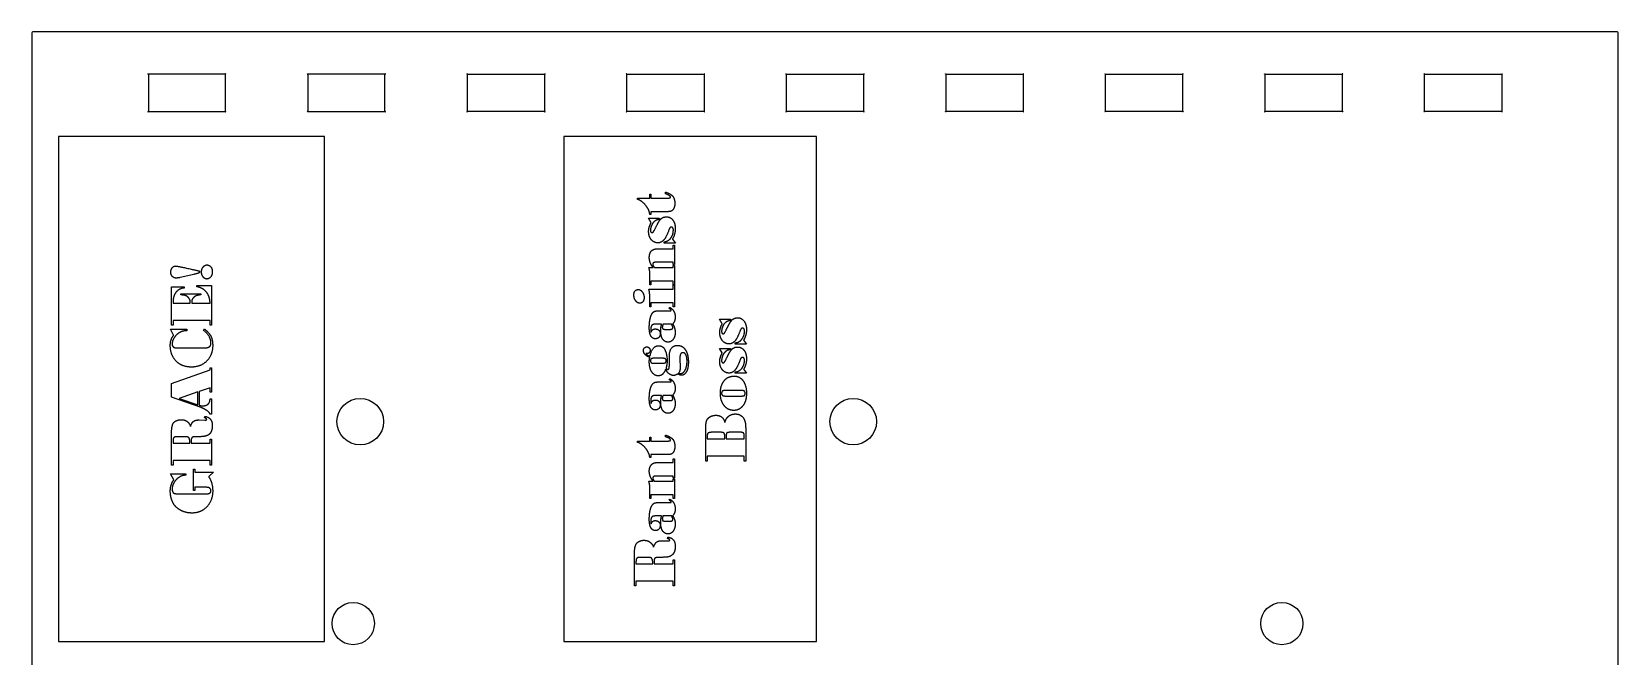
# Model space of a CAD drawing. Header units: millimetres. Extents: x 10 to 778, y 22 to 238.
# Drawn here: x 375 to 494.3, y 190.9 to 237.9 of the extents above; entities that cross this region are included whole.
import ezdxf

# ---------------------------------------------------------------- set-up
doc = ezdxf.new("R2010")
doc.units = ezdxf.units.MM
doc.layers.get('0').update_dxf_attribs({"linetype": 'CONTINUOUS'})

msp = doc.modelspace()

# ---------------------------------------------------------------- linework, layer by layer
for p, q in [((421.47, 225.37), (421.47, 225.67)), ((421.47, 225.67), (421.55, 225.67)), ((421.55, 225.67), (421.55, 225.37)), ((422.64, 225.7), (422.66, 225.82)), ((420.55, 225.27), (420.55, 225.37)), ((420.55, 225.37), (421.47, 225.37)), ((421.55, 225.37), (422.77, 225.37)), ((421.57, 223.52), (421.36, 223.86)), ((421.36, 223.86), (422.18, 223.86)), ((421.55, 224.13), (421.47, 224.13)), ((422.86, 224.35), (421.55, 224.35)), ((421.55, 224.35), (421.55, 224.13)), ((422.18, 223.86), (422.18, 223.77)), ((422.54, 221.98), (422.54, 222.08)), ((423.4, 221.98), (422.54, 221.98)), ((423.17, 222.28), (423.4, 221.98)), ((422.03, 221.55), (423.23, 221.55)), ((423.23, 221.55), (423.23, 221.83)), ((423.23, 221.83), (423.32, 221.83)), ((423.32, 221.83), (423.32, 220.38)), ((387.16, 219.63), (386.14, 219.39)), ((421.4, 220.15), (421.71, 220.15)), ((421.47, 218.85), (421.47, 219.7)), ((421.82, 220.15), (423.23, 220.15)), ((423.23, 220.54), (421.92, 220.54)), ((423.23, 220.38), (423.23, 220.54)), ((423.32, 220.38), (423.23, 220.38)), ((423.23, 220.15), (423.23, 220.3)), ((423.23, 220.3), (423.32, 220.3)), ((423.32, 220.3), (423.32, 218.85)), ((385.5, 215.81), (385.5, 218.7)), ((385.5, 218.7), (386.44, 218.7)), ((386.44, 218.7), (386.44, 218.6)), ((387.39, 218.7), (387.39, 218.8)), ((387.39, 218.8), (388.5, 218.8)), ((388.5, 218.8), (388.5, 215.81)), ((421.4, 218.51), (423.23, 218.51)), ((421.55, 218.85), (421.47, 218.85)), ((423.23, 219.13), (421.55, 219.13)), ((421.55, 219.13), (421.55, 218.85)), ((423.23, 218.85), (423.23, 219.13)), ((423.32, 218.85), (423.23, 218.85)), ((423.23, 218.51), (423.23, 218.81)), ((423.23, 218.81), (423.32, 218.81)), ((423.32, 218.81), (423.32, 217.19)), ((385.61, 217.51), (385.61, 217.46)), ((385.61, 217.46), (386.9, 217.46)), ((386.2, 218.08), (386.2, 218.17)), ((386.2, 218.17), (387.69, 218.17)), ((386.9, 217.46), (386.9, 217.55)), ((387.01, 217.55), (387.01, 217.46)), ((387.01, 217.46), (388.39, 217.46)), ((387.69, 218.17), (387.69, 218.08)), ((421.47, 217.19), (421.47, 217.94)), ((423.23, 217.49), (421.55, 217.49)), ((421.55, 217.49), (421.55, 217.19)), ((423.23, 217.19), (423.23, 217.49)), ((388.39, 216.15), (385.61, 216.15)), ((385.61, 216.15), (385.61, 215.81)), ((388.39, 215.81), (388.39, 216.15)), ((421.55, 217.19), (421.47, 217.19)), ((422.12, 216.89), (422.97, 216.89)), ((422.93, 217.06), (422.97, 217.14)), ((423.32, 217.19), (423.23, 217.19)), ((426.92, 215.91), (426.71, 216.26)), ((426.71, 216.26), (427.53, 216.26)), ((427.53, 216.26), (427.53, 216.16)), ((385.65, 215.04), (385.41, 215.5)), ((385.41, 215.5), (386.65, 215.5)), ((385.61, 215.81), (385.5, 215.81)), ((386.65, 215.5), (386.65, 215.39)), ((387.9, 215.41), (387.97, 215.51)), ((388.5, 215.81), (388.39, 215.81)), ((422.36, 215.88), (421.92, 215.88)), ((423.11, 215.88), (422.46, 215.88)), ((422.6, 215.49), (423.01, 215.49)), ((385.99, 214.1), (387.97, 214.1)), ((421.19, 213.68), (421.18, 213.67)), ((426.92, 213.72), (426.71, 214.06)), ((426.71, 214.06), (427.53, 214.06)), ((427.53, 214.06), (427.53, 213.97)), ((427.89, 214.38), (427.89, 214.48)), ((428.75, 214.38), (427.89, 214.38)), ((428.52, 214.67), (428.75, 214.38)), ((385.5, 211.42), (388.39, 212.43)), ((388.39, 212.43), (388.39, 212.59)), ((388.39, 212.59), (388.5, 212.59)), ((388.5, 212.59), (388.5, 210.76)), ((422.48, 213.31), (421.73, 213.31)), ((421.73, 212.94), (422.48, 212.94)), ((422.94, 213.22), (422.94, 213.44)), ((422.94, 212.96), (422.94, 213.22)), ((422.94, 212.79), (422.94, 212.96)), ((423.73, 213.24), (423.76, 212.66)), ((428.52, 212.48), (428.75, 212.18)), ((385.5, 210.39), (385.5, 211.42)), ((422.12, 211.53), (422.97, 211.53)), ((422.93, 211.7), (422.97, 211.78)), ((427.89, 212.18), (427.89, 212.28)), ((428.75, 212.18), (427.89, 212.18)), ((387.72, 209.6), (385.5, 210.39)), ((387.47, 210.78), (386.08, 210.29)), ((386.08, 210.29), (386.08, 210.28)), ((386.08, 210.28), (387.47, 209.8)), ((387.47, 209.8), (387.47, 210.78)), ((388.39, 211.09), (387.58, 210.81)), ((387.58, 210.81), (387.58, 209.77)), ((388.39, 210.76), (388.39, 211.09)), ((388.5, 210.76), (388.39, 210.76)), ((388.39, 210.27), (388.5, 210.27)), ((388.5, 210.27), (388.5, 209.11)), ((422.36, 210.52), (421.92, 210.52)), ((423.11, 210.52), (422.46, 210.52)), ((422.6, 210.13), (423.01, 210.13)), ((428.36, 210.89), (427.15, 210.89)), ((427.17, 210.47), (428.36, 210.47)), ((387.97, 208.83), (388, 208.94)), ((388.5, 209.11), (388.39, 209.11)), ((385.5, 205.27), (385.5, 207.76)), ((387.56, 208.67), (388.01, 208.65)), ((425.68, 205.56), (425.68, 208.11)), ((426.8, 207.74), (426.18, 207.74)), ((427.11, 208.48), (427.12, 208.48)), ((428.3, 207.74), (427.5, 207.74)), ((428.68, 208.09), (428.68, 205.56)), ((385.61, 207.08), (385.61, 206.93)), ((385.61, 206.93), (386.87, 206.93)), ((386.55, 207.41), (385.92, 207.41)), ((386.87, 206.93), (386.87, 207)), ((386.97, 206.93), (388.39, 206.93)), ((388.39, 206.93), (388.39, 207.23)), ((388.39, 207.23), (388.5, 207.23)), ((388.5, 207.23), (388.5, 205.27)), ((420.55, 206.98), (420.55, 207.08)), ((420.55, 207.08), (421.47, 207.08)), ((421.47, 207.08), (421.47, 207.38)), ((421.47, 207.38), (421.55, 207.38)), ((421.55, 207.38), (421.55, 207.08)), ((421.55, 207.08), (422.77, 207.08)), ((422.64, 207.41), (422.66, 207.53)), ((425.78, 207.44), (425.78, 207.25)), ((425.78, 207.25), (427.11, 207.25)), ((427.11, 207.25), (427.11, 207.45)), ((427.21, 207.44), (427.21, 207.25)), ((427.21, 207.25), (428.57, 207.25)), ((428.57, 207.25), (428.57, 207.45)), ((385.61, 205.27), (385.5, 205.27)), ((388.39, 205.62), (385.61, 205.62)), ((385.61, 205.62), (385.61, 205.27)), ((388.39, 205.27), (388.39, 205.62)), ((388.5, 205.27), (388.39, 205.27)), ((421.55, 205.84), (421.47, 205.84)), ((422.86, 206.06), (421.55, 206.06)), ((421.55, 206.06), (421.55, 205.84)), ((422.03, 205.46), (423.23, 205.46)), ((423.23, 205.46), (423.23, 205.74)), ((423.23, 205.74), (423.32, 205.74)), ((423.32, 205.74), (423.32, 204.28)), ((425.78, 205.56), (425.68, 205.56)), ((428.57, 205.95), (425.78, 205.95)), ((425.78, 205.95), (425.78, 205.56)), ((428.57, 205.56), (428.57, 205.95)), ((428.68, 205.56), (428.57, 205.56)), ((385.66, 204.16), (385.41, 204.61)), ((385.41, 204.61), (386.58, 204.61)), ((386.58, 204.61), (386.58, 204.51)), ((387.15, 203.37), (387.15, 204.96)), ((387.15, 204.96), (387.25, 204.96)), ((387.25, 204.96), (387.25, 204.74)), ((387.25, 204.74), (388.64, 204.74)), ((388.64, 204.74), (388.29, 204.4)), ((423.23, 204.44), (421.92, 204.44)), ((423.23, 204.28), (423.23, 204.44)), ((423.32, 204.28), (423.23, 204.28)), ((423.23, 204.05), (423.23, 204.21)), ((423.23, 204.21), (423.32, 204.21)), ((423.32, 204.21), (423.32, 202.75)), ((385.97, 203.11), (388.13, 203.11)), ((387.25, 203.37), (387.15, 203.37)), ((388.08, 203.6), (387.25, 203.6)), ((387.25, 203.6), (387.25, 203.37)), ((421.4, 204.05), (421.71, 204.05)), ((421.47, 202.75), (421.47, 203.6)), ((423.23, 203.03), (421.55, 203.03)), ((421.55, 203.03), (421.55, 202.75)), ((421.82, 204.05), (423.23, 204.05)), ((423.23, 202.75), (423.23, 203.03)), ((421.55, 202.75), (421.47, 202.75)), ((422.12, 202.45), (422.97, 202.45)), ((422.93, 202.62), (422.97, 202.7)), ((423.32, 202.75), (423.23, 202.75)), ((422.36, 201.44), (421.92, 201.44)), ((423.11, 201.44), (422.46, 201.44)), ((422.6, 201.05), (423.01, 201.05)), ((422.38, 199.58), (422.84, 199.57)), ((422.79, 199.74), (422.82, 199.85)), ((420.32, 196.18), (420.32, 198.67)), ((421.37, 198.32), (420.74, 198.32)), ((423.22, 197.84), (423.22, 198.14)), ((423.22, 198.14), (423.32, 198.14)), ((423.32, 198.14), (423.32, 196.18)), ((420.43, 197.99), (420.43, 197.84)), ((420.43, 197.84), (421.69, 197.84)), ((421.69, 197.84), (421.69, 197.92)), ((421.8, 197.84), (423.22, 197.84)), ((420.43, 196.18), (420.32, 196.18)), ((423.22, 196.53), (420.43, 196.53)), ((420.43, 196.53), (420.43, 196.18)), ((423.22, 196.18), (423.22, 196.53)), ((423.32, 196.18), (423.22, 196.18))]:
    msp.add_line(p, q)
msp.add_lwpolyline([(494.32, 27.8), (494.32, 231.8), (494.32, 237.8), (494.32, 237.82), (494.29, 237.87), (494.23, 237.9), (494.22, 237.9), (491.21, 237.9), (378.08, 237.9), (375.08, 237.9), (375.06, 237.9), (375.01, 237.87), (374.98, 237.82), (374.98, 237.8), (374.98, 231.8), (374.98, 27.8)])
for points in [[(389.56, 234.74), (389.55, 234.71), (389.55, 234.7), (386.65, 234.7), (383.75, 234.7), (383.73, 234.7), (383.7, 234.71), (383.71, 234.74), (383.73, 234.74), (383.75, 234.71), (383.75, 234.7), (383.75, 231.9), (383.73, 231.9), (383.7, 231.89), (383.71, 231.86), (383.73, 231.86), (383.75, 231.89), (383.75, 231.9), (389.55, 231.9), (389.55, 234.7), (389.56, 234.7), (389.59, 234.71), (389.58, 234.74)], [(395.73, 234.74), (395.71, 234.74), (395.7, 234.71), (395.74, 234.7), (395.75, 234.7), (395.75, 234.71)], [(401.59, 231.89), (401.56, 231.9), (401.55, 231.9), (401.55, 234.7), (398.65, 234.7), (395.75, 234.7), (395.75, 231.9), (401.55, 231.9), (401.55, 231.89), (401.56, 231.86), (401.59, 231.86)], [(401.55, 234.7), (401.56, 234.7), (401.59, 234.71), (401.59, 234.74), (401.56, 234.74), (401.55, 234.71)], [(407.75, 234.7), (410.65, 234.7), (413.55, 234.7), (413.55, 234.71), (413.56, 234.74), (413.59, 234.74), (413.59, 234.71), (413.56, 234.7), (413.55, 234.7), (413.55, 231.9), (407.75, 231.9), (407.74, 231.9), (407.7, 231.89), (407.71, 231.86), (407.73, 231.86), (407.75, 231.89), (407.75, 231.9)], [(407.73, 234.74), (407.71, 234.74), (407.7, 234.71), (407.74, 234.7), (407.75, 234.7), (407.75, 234.71)], [(419.75, 234.7), (419.75, 234.71), (419.73, 234.74), (419.71, 234.74), (419.7, 234.71), (419.74, 234.7)], [(422.64, 234.7), (425.55, 234.7), (425.55, 231.9), (419.75, 231.9), (419.74, 231.9), (419.7, 231.89), (419.71, 231.86), (419.73, 231.86), (419.75, 231.89), (419.75, 231.9), (419.75, 234.7)], [(425.58, 234.74), (425.56, 234.74), (425.55, 234.71), (425.55, 234.7), (425.56, 234.7), (425.59, 234.71)], [(431.73, 231.86), (431.75, 231.89), (431.75, 231.9), (431.75, 234.7), (431.74, 234.7), (431.71, 234.71), (431.71, 234.74), (431.73, 234.74), (431.75, 234.71), (431.75, 234.7), (434.65, 234.7), (437.55, 234.7), (437.55, 234.71), (437.56, 234.74), (437.59, 234.74), (437.59, 234.71), (437.56, 234.7), (437.55, 234.7), (437.55, 231.9), (431.75, 231.9), (431.74, 231.9), (431.71, 231.89), (431.71, 231.86)], [(449.55, 231.9), (443.75, 231.9), (443.75, 231.89), (443.73, 231.86), (443.71, 231.86), (443.71, 231.89), (443.74, 231.9), (443.75, 231.9), (443.75, 234.7), (443.74, 234.7), (443.71, 234.71), (443.71, 234.74), (443.73, 234.74), (443.75, 234.71), (443.75, 234.7), (446.65, 234.7), (449.55, 234.7), (449.56, 234.7), (449.59, 234.71), (449.58, 234.74), (449.56, 234.74), (449.55, 234.71), (449.55, 234.7)], [(455.73, 231.86), (455.75, 231.89), (455.75, 231.9), (455.75, 234.7), (455.75, 234.71), (455.73, 234.74), (455.71, 234.74), (455.7, 234.71), (455.74, 234.7), (455.75, 234.7), (458.65, 234.7), (461.55, 234.7), (461.56, 234.7), (461.59, 234.71), (461.59, 234.74), (461.56, 234.74), (461.55, 234.71), (461.55, 234.7), (461.55, 231.9), (461.56, 231.9), (461.59, 231.89), (461.59, 231.86), (461.56, 231.86), (461.55, 231.89), (461.55, 231.9), (455.75, 231.9), (455.74, 231.9), (455.7, 231.89), (455.71, 231.86)], [(470.65, 234.7), (473.55, 234.7), (473.55, 231.9), (473.56, 231.9), (473.59, 231.89), (473.59, 231.86), (473.56, 231.86), (473.55, 231.89), (473.55, 231.9), (467.75, 231.9), (467.74, 231.9), (467.71, 231.89), (467.71, 231.86), (467.73, 231.86), (467.75, 231.89), (467.75, 231.9), (467.75, 234.7), (467.74, 234.7), (467.71, 234.71), (467.71, 234.74), (467.73, 234.74), (467.75, 234.71), (467.75, 234.7)], [(473.56, 234.7), (473.59, 234.71), (473.59, 234.74), (473.56, 234.74), (473.55, 234.71), (473.55, 234.7)], [(479.73, 234.74), (479.71, 234.74), (479.7, 234.71), (479.74, 234.7), (479.75, 234.7), (479.75, 234.71)], [(482.65, 234.7), (485.55, 234.7), (485.55, 234.71), (485.56, 234.74), (485.58, 234.74), (485.59, 234.71), (485.56, 234.7), (485.55, 234.7), (485.55, 231.9), (479.75, 231.9), (479.75, 231.89), (479.73, 231.86), (479.71, 231.86), (479.7, 231.89), (479.74, 231.9), (479.75, 231.9), (479.75, 234.7)], [(389.55, 231.9), (389.55, 231.89), (389.56, 231.86), (389.58, 231.86), (389.59, 231.89), (389.56, 231.9)], [(395.73, 231.86), (395.75, 231.89), (395.75, 231.9), (395.74, 231.9), (395.7, 231.89), (395.71, 231.86)], [(413.55, 231.9), (413.55, 231.89), (413.56, 231.86), (413.59, 231.86), (413.59, 231.89), (413.56, 231.9)], [(425.58, 231.86), (425.59, 231.89), (425.56, 231.9), (425.55, 231.9), (425.55, 231.89), (425.56, 231.86)], [(437.55, 231.9), (437.55, 231.89), (437.56, 231.86), (437.59, 231.86), (437.59, 231.89), (437.56, 231.9)], [(449.58, 231.86), (449.59, 231.89), (449.56, 231.9), (449.55, 231.9), (449.55, 231.89), (449.56, 231.86)], [(485.56, 231.9), (485.55, 231.9), (485.55, 231.89), (485.56, 231.86), (485.58, 231.86), (485.59, 231.89)], [(397, 192), (397, 230), (377, 230), (377, 192)], [(434, 192), (434, 230), (415, 230), (415, 192)]]:
    msp.add_lwpolyline(points, close=True)
for centre, radius in [((399.69, 208.54), 1.75), ((436.77, 208.54), 1.75), ((399.16, 193.34), 1.59), ((469.01, 193.34), 1.59)]:
    msp.add_circle(centre, radius)
for points in [[(423.02, 225.45), (423.02, 225.57), (422.64, 225.7)], [(422.66, 225.82), (423.09, 225.68), (423.22, 225.48)], [(421.13, 224.86), (420.83, 225.2), (420.55, 225.27)], [(421.47, 224.13), (421.43, 224.52), (421.13, 224.86)], [(422.77, 225.37), (422.93, 225.37), (422.98, 225.39)], [(423.35, 224.99), (423.35, 224.35), (422.86, 224.35)], [(422.98, 225.39), (423.02, 225.4), (423.02, 225.45)], [(423.22, 225.48), (423.35, 225.27), (423.35, 224.99)], [(421.38, 222.86), (421.38, 223.18), (421.57, 223.52)], [(421.68, 223.46), (421.52, 223.2), (421.52, 222.94)], [(422.18, 223.77), (421.83, 223.72), (421.68, 223.46)], [(421.82, 222.97), (422.03, 223.39), (422.12, 223.55)], [(422.12, 223.55), (422.21, 223.7), (422.29, 223.79)], [(422.29, 223.79), (422.36, 223.87), (422.48, 223.92)], [(422.48, 223.92), (422.59, 223.96), (422.72, 223.96)], [(422.72, 223.96), (423.02, 223.96), (423.2, 223.72)], [(423.09, 223.18), (423.02, 223.18), (422.99, 223.14)], [(423.24, 222.98), (423.24, 223.18), (423.09, 223.18)], [(423.2, 223.72), (423.38, 223.49), (423.38, 223.08)], [(421.58, 222.24), (421.38, 222.49), (421.38, 222.86)], [(421.52, 222.94), (421.52, 222.86), (421.55, 222.81)], [(421.55, 222.81), (421.58, 222.77), (421.63, 222.77)], [(422.09, 222), (421.78, 222), (421.58, 222.24)], [(421.63, 222.77), (421.69, 222.77), (421.73, 222.82)], [(421.73, 222.82), (421.77, 222.87), (421.82, 222.97)], [(422.52, 222.22), (422.32, 222), (422.09, 222)], [(422.91, 222.99), (422.72, 222.44), (422.52, 222.22)], [(422.54, 222.08), (422.86, 222.11), (423.05, 222.36)], [(422.99, 223.14), (422.95, 223.1), (422.91, 222.99)], [(423.05, 222.36), (423.24, 222.61), (423.24, 222.98)], [(423.38, 223.08), (423.38, 222.62), (423.17, 222.28)], [(421.43, 220.9), (421.43, 221.17), (421.56, 221.36)], [(421.71, 220.15), (421.43, 220.52), (421.43, 220.9)], [(421.56, 221.36), (421.7, 221.55), (422.03, 221.55)], [(385.44, 219.8), (385.44, 220), (385.55, 220.13)], [(385.56, 219.47), (385.44, 219.6), (385.44, 219.8)], [(385.55, 220.13), (385.65, 220.26), (385.81, 220.26)], [(385.81, 220.26), (385.91, 220.26), (386.71, 220.08)], [(386.71, 220.08), (387.51, 219.91), (387.56, 219.89)], [(387.56, 219.74), (387.53, 219.71), (387.16, 219.63)], [(387.56, 219.89), (387.61, 219.87), (387.61, 219.81)], [(387.61, 219.81), (387.61, 219.77), (387.56, 219.74)], [(387.75, 219.81), (387.75, 220.03), (387.87, 220.18)], [(387.87, 219.44), (387.75, 219.59), (387.75, 219.81)], [(387.87, 220.18), (387.99, 220.34), (388.16, 220.34)], [(388.16, 220.34), (388.33, 220.34), (388.45, 220.2)], [(388.56, 219.83), (388.56, 219.6), (388.44, 219.44)], [(388.45, 220.2), (388.56, 220.05), (388.56, 219.83)], [(421.47, 219.7), (421.47, 219.91), (421.4, 220.15)], [(421.92, 220.54), (421.69, 220.54), (421.69, 220.4)], [(421.69, 220.4), (421.69, 220.29), (421.82, 220.15)], [(385.86, 219.35), (385.67, 219.35), (385.56, 219.47)], [(386.14, 219.39), (385.95, 219.35), (385.86, 219.35)], [(386.44, 218.6), (386.12, 218.59), (385.86, 218.32)], [(388.13, 218.28), (387.86, 218.62), (387.39, 218.7)], [(388.15, 219.28), (387.98, 219.28), (387.87, 219.44)], [(388.44, 219.44), (388.32, 219.28), (388.15, 219.28)], [(420.36, 218.38), (420.45, 218.49), (420.62, 218.49)], [(420.62, 218.49), (420.78, 218.49), (420.91, 218.3)], [(421.47, 217.94), (421.47, 218.23), (421.4, 218.51)], [(385.86, 218.32), (385.61, 218.06), (385.61, 217.51)], [(386.74, 217.91), (386.58, 218.08), (386.2, 218.08)], [(386.9, 217.55), (386.9, 217.75), (386.74, 217.91)], [(387.19, 217.92), (387.01, 217.77), (387.01, 217.55)], [(387.69, 218.08), (387.37, 218.08), (387.19, 217.92)], [(388.39, 217.46), (388.39, 217.94), (388.13, 218.28)], [(420.27, 218.08), (420.27, 218.27), (420.36, 218.38)], [(420.4, 217.65), (420.27, 217.83), (420.27, 218.08)], [(420.72, 217.46), (420.53, 217.46), (420.4, 217.65)], [(420.95, 217.57), (420.86, 217.46), (420.72, 217.46)], [(420.91, 218.3), (421.04, 218.12), (421.04, 217.87)], [(421.04, 217.87), (421.04, 217.69), (420.95, 217.57)], [(421.43, 215.6), (421.43, 216.01), (421.49, 216.28)], [(421.49, 216.28), (421.55, 216.55), (421.64, 216.67)], [(421.64, 216.67), (421.72, 216.8), (421.82, 216.84)], [(421.82, 216.84), (421.92, 216.89), (422.12, 216.89)], [(423.08, 216.93), (423.08, 216.97), (422.93, 217.06)], [(422.97, 217.14), (423.38, 216.94), (423.38, 216.4)], [(422.97, 216.89), (423.04, 216.89), (423.06, 216.9)], [(423.06, 216.9), (423.08, 216.9), (423.08, 216.93)], [(423.38, 216.4), (423.38, 216.1), (423.19, 215.9)], [(427.53, 216.16), (427.19, 216.11), (427.03, 215.85)], [(427.47, 215.94), (427.56, 216.1), (427.64, 216.18)], [(427.64, 216.18), (427.71, 216.27), (427.83, 216.31)], [(427.83, 216.31), (427.94, 216.36), (428.07, 216.36)], [(428.07, 216.36), (428.37, 216.36), (428.55, 216.12)], [(428.55, 216.12), (428.74, 215.88), (428.74, 215.48)], [(385.4, 214.28), (385.4, 214.74), (385.65, 215.04)], [(385.68, 214.84), (385.54, 214.61), (385.54, 214.38)], [(386.07, 215.23), (385.81, 215.06), (385.68, 214.84)], [(386.65, 215.39), (386.32, 215.39), (386.07, 215.23)], [(388.46, 214.45), (388.46, 214.98), (387.9, 215.41)], [(387.97, 215.51), (388.3, 215.26), (388.45, 214.98)], [(388.45, 214.98), (388.59, 214.7), (388.59, 214.29)], [(421.55, 214.99), (421.43, 215.21), (421.43, 215.6)], [(421.57, 215.7), (421.54, 215.6), (421.54, 215.49)], [(421.54, 215.49), (421.54, 215.35), (421.57, 215.28)], [(421.89, 214.78), (421.67, 214.78), (421.55, 214.99)], [(421.67, 215.83), (421.6, 215.79), (421.57, 215.7)], [(421.57, 215.28), (421.64, 215.52), (421.89, 215.52)], [(421.92, 215.88), (421.74, 215.88), (421.67, 215.83)], [(421.89, 215.52), (422.06, 215.52), (422.15, 215.43)], [(422.15, 214.88), (422.05, 214.78), (421.89, 214.78)], [(422.15, 215.43), (422.25, 215.33), (422.25, 215.16)], [(422.25, 215.16), (422.25, 214.99), (422.15, 214.88)], [(422.29, 215.36), (422.29, 215.65), (422.36, 215.88)], [(422.44, 214.75), (422.29, 214.97), (422.29, 215.36)], [(422.46, 215.88), (422.41, 215.73), (422.41, 215.65)], [(422.41, 215.65), (422.41, 215.56), (422.45, 215.53)], [(422.45, 215.53), (422.5, 215.49), (422.6, 215.49)], [(423.01, 215.49), (423.2, 215.49), (423.2, 215.62)], [(423.2, 215.62), (423.2, 215.7), (423.11, 215.88)], [(423.19, 215.9), (423.38, 215.59), (423.38, 215.27)], [(423.38, 215.27), (423.38, 214.95), (423.23, 214.74)], [(426.73, 215.26), (426.73, 215.57), (426.92, 215.91)], [(426.93, 214.64), (426.73, 214.88), (426.73, 215.26)], [(427.03, 215.85), (426.87, 215.59), (426.87, 215.33)], [(426.87, 215.33), (426.87, 215.26), (426.9, 215.21)], [(426.9, 215.21), (426.94, 215.16), (426.98, 215.16)], [(426.98, 215.16), (427.04, 215.16), (427.08, 215.21)], [(427.08, 215.21), (427.12, 215.26), (427.17, 215.36)], [(427.17, 215.36), (427.38, 215.78), (427.47, 215.94)], [(428.26, 215.39), (428.07, 214.84), (427.87, 214.61)], [(428.34, 215.53), (428.3, 215.49), (428.26, 215.39)], [(428.44, 215.58), (428.38, 215.58), (428.34, 215.53)], [(428.4, 214.76), (428.59, 215.01), (428.59, 215.37)], [(428.59, 215.37), (428.59, 215.58), (428.44, 215.58)], [(428.74, 215.48), (428.74, 215.01), (428.52, 214.67)], [(385.84, 213.1), (385.4, 213.55), (385.4, 214.28)], [(385.54, 214.38), (385.54, 214.28), (385.6, 214.2)], [(385.6, 214.2), (385.65, 214.13), (385.73, 214.11)], [(385.73, 214.11), (385.82, 214.1), (385.99, 214.1)], [(387.97, 214.1), (388.23, 214.1), (388.34, 214.18)], [(388.59, 214.29), (388.59, 213.57), (388.15, 213.11)], [(388.34, 214.18), (388.46, 214.26), (388.46, 214.45)], [(420.99, 213.9), (420.99, 214.02), (421.06, 214.09)], [(421.12, 213.59), (420.99, 213.74), (420.99, 213.9)], [(421.06, 214.09), (421.13, 214.17), (421.24, 214.17)], [(421.18, 213.67), (421.28, 213.52), (421.48, 213.47)], [(421.26, 213.66), (421.21, 213.66), (421.19, 213.68)], [(421.24, 214.17), (421.35, 214.17), (421.42, 214.09)], [(421.43, 213.73), (421.36, 213.66), (421.26, 213.66)], [(421.42, 214.09), (421.49, 214.02), (421.49, 213.91)], [(421.49, 213.91), (421.49, 213.8), (421.43, 213.73)], [(421.48, 213.47), (421.66, 214.26), (422.14, 214.26)], [(422.14, 214.26), (422.47, 214.26), (422.62, 213.92)], [(422.85, 214.53), (422.59, 214.53), (422.44, 214.75)], [(422.62, 213.92), (422.77, 213.58), (422.77, 213.15)], [(423.23, 214.74), (423.08, 214.53), (422.85, 214.53)], [(422.94, 213.44), (422.94, 214.28), (423.57, 214.28)], [(423.57, 214.28), (423.94, 214.28), (424.15, 213.94)], [(423.8, 213.65), (423.73, 213.56), (423.73, 213.24)], [(423.96, 213.73), (423.86, 213.73), (423.8, 213.65)], [(424.19, 213.56), (424.11, 213.73), (423.96, 213.73)], [(424.15, 213.94), (424.37, 213.6), (424.37, 213.01)], [(426.73, 213.06), (426.73, 213.38), (426.92, 213.72)], [(427.03, 213.66), (426.87, 213.4), (426.87, 213.14)], [(427.44, 214.39), (427.13, 214.39), (426.93, 214.64)], [(427.53, 213.97), (427.19, 213.92), (427.03, 213.66)], [(427.17, 213.17), (427.38, 213.59), (427.47, 213.75)], [(427.87, 214.61), (427.67, 214.39), (427.44, 214.39)], [(427.47, 213.75), (427.56, 213.9), (427.64, 213.99)], [(427.64, 213.99), (427.71, 214.07), (427.83, 214.12)], [(427.83, 214.12), (427.94, 214.16), (428.07, 214.16)], [(427.89, 214.48), (428.21, 214.5), (428.4, 214.76)], [(428.07, 214.16), (428.37, 214.16), (428.55, 213.93)], [(428.55, 213.93), (428.74, 213.69), (428.74, 213.28)], [(387, 212.65), (386.27, 212.65), (385.84, 213.1)], [(388.15, 213.11), (387.7, 212.65), (387, 212.65)], [(421.47, 213.38), (421.25, 213.45), (421.12, 213.59)], [(421.43, 213.05), (421.43, 213.23), (421.47, 213.38)], [(421.62, 212.28), (421.43, 212.57), (421.43, 213.05)], [(421.73, 213.31), (421.52, 213.31), (421.52, 213.14)], [(421.52, 213.14), (421.52, 212.94), (421.73, 212.94)], [(422.66, 212.48), (422.47, 211.99), (422.11, 211.99)], [(422.7, 213.13), (422.7, 213.31), (422.48, 213.31)], [(422.48, 212.94), (422.7, 212.94), (422.7, 213.13)], [(423.26, 212.02), (422.9, 212.02), (422.66, 212.48)], [(422.77, 213.15), (422.77, 212.84), (422.69, 212.58)], [(422.69, 212.58), (422.75, 212.47), (422.82, 212.47)], [(422.82, 212.47), (422.94, 212.47), (422.94, 212.79)], [(423.76, 212.66), (423.76, 212.36), (423.63, 212.21)], [(423.78, 212.17), (423.99, 212.17), (424.13, 212.42)], [(424.13, 212.42), (424.27, 212.68), (424.27, 213.08)], [(424.27, 213.08), (424.27, 213.39), (424.19, 213.56)], [(424.37, 213.01), (424.37, 212.57), (424.22, 212.3)], [(426.93, 212.44), (426.73, 212.69), (426.73, 213.06)], [(426.87, 213.14), (426.87, 213.06), (426.9, 213.01)], [(426.9, 213.01), (426.94, 212.97), (426.98, 212.97)], [(427.44, 212.2), (427.13, 212.2), (426.93, 212.44)], [(426.98, 212.97), (427.04, 212.97), (427.08, 213.02)], [(427.08, 213.02), (427.12, 213.07), (427.17, 213.17)], [(428.26, 213.19), (428.07, 212.64), (427.87, 212.42)], [(427.89, 212.28), (428.21, 212.31), (428.4, 212.56)], [(428.34, 213.34), (428.3, 213.3), (428.26, 213.19)], [(428.44, 213.38), (428.38, 213.38), (428.34, 213.34)], [(428.4, 212.56), (428.59, 212.81), (428.59, 213.18)], [(428.59, 213.18), (428.59, 213.38), (428.44, 213.38)], [(428.74, 213.28), (428.74, 212.82), (428.52, 212.48)], [(421.49, 210.92), (421.55, 211.19), (421.64, 211.31)], [(422.11, 211.99), (421.81, 211.99), (421.62, 212.28)], [(421.64, 211.31), (421.72, 211.44), (421.82, 211.49)], [(421.82, 211.49), (421.92, 211.53), (422.12, 211.53)], [(423.08, 211.57), (423.08, 211.61), (422.93, 211.7)], [(422.97, 211.78), (423.38, 211.58), (423.38, 211.04)], [(422.97, 211.53), (423.04, 211.53), (423.06, 211.54)], [(423.06, 211.54), (423.08, 211.54), (423.08, 211.57)], [(423.58, 212.14), (423.43, 212.02), (423.26, 212.02)], [(423.85, 212.03), (423.73, 212.03), (423.58, 212.14)], [(423.63, 212.21), (423.7, 212.17), (423.78, 212.17)], [(424.22, 212.3), (424.08, 212.03), (423.85, 212.03)], [(426.78, 210.68), (426.78, 211.27), (427.06, 211.62)], [(427.06, 211.62), (427.34, 211.97), (427.81, 211.97)], [(427.87, 212.42), (427.67, 212.2), (427.44, 212.2)], [(427.81, 211.97), (428.23, 211.97), (428.48, 211.62)], [(428.48, 211.62), (428.74, 211.27), (428.74, 210.68)], [(388.23, 209.85), (388.39, 209.97), (388.39, 210.27)], [(421.43, 210.24), (421.43, 210.66), (421.49, 210.92)], [(421.55, 209.63), (421.43, 209.85), (421.43, 210.24)], [(421.57, 210.34), (421.54, 210.25), (421.54, 210.13)], [(421.54, 210.13), (421.54, 209.99), (421.57, 209.92)], [(421.67, 210.47), (421.6, 210.43), (421.57, 210.34)], [(421.57, 209.92), (421.64, 210.17), (421.89, 210.17)], [(421.92, 210.52), (421.74, 210.52), (421.67, 210.47)], [(421.89, 210.17), (422.06, 210.17), (422.15, 210.07)], [(422.15, 210.07), (422.25, 209.97), (422.25, 209.81)], [(422.29, 210), (422.29, 210.3), (422.36, 210.52)], [(422.46, 210.52), (422.41, 210.38), (422.41, 210.3)], [(422.41, 210.3), (422.41, 210.21), (422.45, 210.17)], [(422.45, 210.17), (422.5, 210.13), (422.6, 210.13)], [(423.01, 210.13), (423.2, 210.13), (423.2, 210.27)], [(423.2, 210.27), (423.2, 210.35), (423.11, 210.52)], [(423.38, 211.04), (423.38, 210.74), (423.19, 210.54)], [(423.19, 210.54), (423.38, 210.23), (423.38, 209.91)], [(427.06, 209.75), (426.78, 210.1), (426.78, 210.68)], [(426.93, 210.84), (426.87, 210.8), (426.87, 210.68)], [(426.87, 210.68), (426.87, 210.56), (426.93, 210.52)], [(427.15, 210.89), (426.99, 210.89), (426.93, 210.84)], [(426.93, 210.52), (427, 210.47), (427.17, 210.47)], [(428.58, 210.84), (428.51, 210.89), (428.36, 210.89)], [(428.36, 210.47), (428.52, 210.47), (428.58, 210.51)], [(428.74, 210.68), (428.74, 210.1), (428.48, 209.75)], [(428.64, 210.66), (428.64, 210.79), (428.58, 210.84)], [(428.58, 210.51), (428.64, 210.56), (428.64, 210.66)], [(387.58, 209.77), (387.71, 209.73), (387.84, 209.73)], [(388.16, 209.37), (387.96, 209.51), (387.72, 209.6)], [(387.84, 209.73), (388.07, 209.73), (388.23, 209.85)], [(388, 208.94), (388.56, 208.84), (388.56, 208.27)], [(388.39, 209.11), (388.35, 209.24), (388.16, 209.37)], [(421.89, 209.42), (421.67, 209.42), (421.55, 209.63)], [(422.15, 209.53), (422.05, 209.42), (421.89, 209.42)], [(422.25, 209.81), (422.25, 209.63), (422.15, 209.53)], [(422.44, 209.39), (422.29, 209.61), (422.29, 210)], [(422.85, 209.17), (422.59, 209.17), (422.44, 209.39)], [(423.23, 209.38), (423.08, 209.17), (422.85, 209.17)], [(423.38, 209.91), (423.38, 209.59), (423.23, 209.38)], [(425.75, 208.63), (425.83, 208.81), (426.01, 208.91)], [(426.01, 208.91), (426.2, 209.02), (426.43, 209.02)], [(426.43, 209.02), (427, 209.02), (427.11, 208.48)], [(427.79, 209.39), (427.34, 209.39), (427.06, 209.75)], [(427.12, 208.48), (427.19, 208.79), (427.4, 208.95)], [(427.4, 208.95), (427.6, 209.12), (427.9, 209.12)], [(428.48, 209.75), (428.21, 209.39), (427.79, 209.39)], [(427.9, 209.12), (428.26, 209.12), (428.47, 208.87)], [(428.47, 208.87), (428.68, 208.62), (428.68, 208.09)], [(385.5, 207.76), (385.5, 208.35), (385.71, 208.52)], [(385.71, 208.52), (385.92, 208.69), (386.21, 208.69)], [(386.21, 208.69), (386.47, 208.69), (386.66, 208.56)], [(386.66, 208.56), (386.84, 208.43), (386.92, 208.18)], [(386.92, 208.18), (387.03, 208.49), (387.17, 208.58)], [(387.17, 208.58), (387.31, 208.67), (387.56, 208.67)], [(388.09, 208.78), (388.04, 208.81), (387.97, 208.83)], [(388.01, 208.65), (388.14, 208.65), (388.14, 208.71)], [(388.14, 208.71), (388.14, 208.74), (388.09, 208.78)], [(388.5, 207.86), (388.45, 207.7), (388.33, 207.59)], [(388.56, 208.27), (388.56, 208.03), (388.5, 207.86)], [(425.68, 208.11), (425.68, 208.46), (425.75, 208.63)], [(425.86, 207.68), (425.78, 207.62), (425.78, 207.44)], [(426.18, 207.74), (425.93, 207.74), (425.86, 207.68)], [(427.05, 207.68), (426.98, 207.74), (426.8, 207.74)], [(427.11, 207.45), (427.11, 207.62), (427.05, 207.68)], [(427.26, 207.68), (427.21, 207.62), (427.21, 207.44)], [(427.5, 207.74), (427.32, 207.74), (427.26, 207.68)], [(428.52, 207.68), (428.47, 207.74), (428.3, 207.74)], [(428.57, 207.45), (428.57, 207.62), (428.52, 207.68)], [(385.67, 207.34), (385.61, 207.28), (385.61, 207.08)], [(385.92, 207.41), (385.73, 207.41), (385.67, 207.34)], [(386.8, 207.32), (386.73, 207.41), (386.55, 207.41)], [(386.87, 207), (386.87, 207.24), (386.8, 207.32)], [(387.03, 207.34), (386.97, 207.27), (386.97, 207.09)], [(386.97, 207.09), (386.97, 206.98), (386.97, 206.93)], [(387.26, 207.4), (387.09, 207.4), (387.03, 207.34)], [(388.04, 207.45), (387.86, 207.4), (387.26, 207.4)], [(388.33, 207.59), (388.21, 207.49), (388.04, 207.45)], [(421.13, 206.57), (420.83, 206.91), (420.55, 206.98)], [(421.47, 205.84), (421.43, 206.22), (421.13, 206.57)], [(423.02, 207.16), (423.02, 207.28), (422.64, 207.41)], [(422.66, 207.53), (423.09, 207.38), (423.22, 207.18)], [(422.77, 207.08), (422.93, 207.08), (422.98, 207.1)], [(423.35, 206.69), (423.35, 206.06), (422.86, 206.06)], [(422.98, 207.1), (423.02, 207.11), (423.02, 207.16)], [(423.22, 207.18), (423.35, 206.98), (423.35, 206.69)], [(421.43, 204.81), (421.43, 205.07), (421.56, 205.26)], [(421.56, 205.26), (421.7, 205.46), (422.03, 205.46)], [(385.4, 203.31), (385.4, 203.8), (385.66, 204.16)], [(385.94, 204.26), (385.76, 204.11), (385.65, 203.9)], [(386.25, 204.45), (386.12, 204.4), (385.94, 204.26)], [(386.58, 204.51), (386.38, 204.5), (386.25, 204.45)], [(388.29, 204.4), (388.59, 203.94), (388.59, 203.34)], [(421.71, 204.05), (421.43, 204.43), (421.43, 204.81)], [(421.92, 204.44), (421.69, 204.44), (421.69, 204.3)], [(421.69, 204.3), (421.69, 204.19), (421.82, 204.05)], [(385.58, 202.48), (385.4, 202.86), (385.4, 203.31)], [(385.65, 203.9), (385.54, 203.69), (385.54, 203.47)], [(385.54, 203.47), (385.54, 203.26), (385.63, 203.18)], [(385.63, 203.18), (385.72, 203.11), (385.97, 203.11)], [(388.46, 203.33), (388.46, 203.6), (388.08, 203.6)], [(388.13, 203.11), (388.46, 203.11), (388.46, 203.33)], [(388.59, 203.34), (388.59, 202.6), (388.15, 202.13)], [(421.47, 203.6), (421.47, 203.81), (421.4, 204.05)], [(386.15, 201.89), (385.75, 202.11), (385.58, 202.48)], [(387.03, 201.66), (386.55, 201.66), (386.15, 201.89)], [(388.15, 202.13), (387.71, 201.66), (387.03, 201.66)], [(421.43, 201.16), (421.43, 201.58), (421.49, 201.84)], [(421.49, 201.84), (421.55, 202.11), (421.64, 202.23)], [(421.64, 202.23), (421.72, 202.36), (421.82, 202.41)], [(421.82, 202.41), (421.92, 202.45), (422.12, 202.45)], [(423.08, 202.49), (423.08, 202.53), (422.93, 202.62)], [(422.97, 202.7), (423.38, 202.5), (423.38, 201.96)], [(422.97, 202.45), (423.04, 202.45), (423.06, 202.46)], [(423.06, 202.46), (423.08, 202.47), (423.08, 202.49)], [(423.38, 201.96), (423.38, 201.66), (423.19, 201.46)], [(421.55, 200.56), (421.43, 200.77), (421.43, 201.16)], [(421.57, 201.26), (421.54, 201.17), (421.54, 201.06)], [(421.54, 201.06), (421.54, 200.91), (421.57, 200.85)], [(421.89, 200.34), (421.67, 200.34), (421.55, 200.56)], [(421.67, 201.4), (421.6, 201.35), (421.57, 201.26)], [(421.57, 200.85), (421.64, 201.09), (421.89, 201.09)], [(421.92, 201.44), (421.74, 201.44), (421.67, 201.4)], [(421.89, 201.09), (422.06, 201.09), (422.15, 200.99)], [(422.15, 200.99), (422.25, 200.89), (422.25, 200.73)], [(422.25, 200.73), (422.25, 200.55), (422.15, 200.45)], [(422.29, 200.92), (422.29, 201.22), (422.36, 201.44)], [(422.44, 200.31), (422.29, 200.53), (422.29, 200.92)], [(422.46, 201.44), (422.41, 201.3), (422.41, 201.22)], [(422.41, 201.22), (422.41, 201.13), (422.45, 201.09)], [(422.45, 201.09), (422.5, 201.05), (422.6, 201.05)], [(423.01, 201.05), (423.2, 201.05), (423.2, 201.19)], [(423.2, 201.19), (423.2, 201.27), (423.11, 201.44)], [(423.19, 201.46), (423.38, 201.15), (423.38, 200.84)], [(423.38, 200.84), (423.38, 200.51), (423.23, 200.3)], [(420.32, 198.67), (420.32, 199.26), (420.54, 199.44)], [(420.54, 199.44), (420.75, 199.61), (421.03, 199.61)], [(421.03, 199.61), (421.29, 199.61), (421.48, 199.47)], [(421.48, 199.47), (421.67, 199.34), (421.75, 199.09)], [(421.75, 199.09), (421.86, 199.4), (422, 199.49)], [(422.15, 200.45), (422.05, 200.34), (421.89, 200.34)], [(422, 199.49), (422.14, 199.58), (422.38, 199.58)], [(422.85, 200.09), (422.59, 200.09), (422.44, 200.31)], [(422.92, 199.69), (422.87, 199.73), (422.79, 199.74)], [(422.82, 199.85), (423.38, 199.75), (423.38, 199.19)], [(422.84, 199.57), (422.97, 199.57), (422.97, 199.62)], [(423.23, 200.3), (423.08, 200.09), (422.85, 200.09)], [(422.97, 199.62), (422.97, 199.65), (422.92, 199.69)], [(420.49, 198.26), (420.43, 198.19), (420.43, 197.99)], [(420.74, 198.32), (420.55, 198.32), (420.49, 198.26)], [(421.62, 198.24), (421.55, 198.32), (421.37, 198.32)], [(421.69, 197.92), (421.69, 198.15), (421.62, 198.24)], [(421.85, 198.25), (421.79, 198.19), (421.79, 198.01)], [(422.09, 198.32), (421.91, 198.32), (421.85, 198.25)], [(422.86, 198.36), (422.69, 198.32), (422.09, 198.32)], [(423.15, 198.51), (423.04, 198.4), (422.86, 198.36)], [(423.33, 198.78), (423.27, 198.61), (423.15, 198.51)], [(423.38, 199.19), (423.38, 198.94), (423.33, 198.78)], [(421.79, 198.01), (421.79, 197.9), (421.8, 197.84)]]:
    msp.add_open_spline(points, degree=2)

doc.saveas('drawing.dxf')
